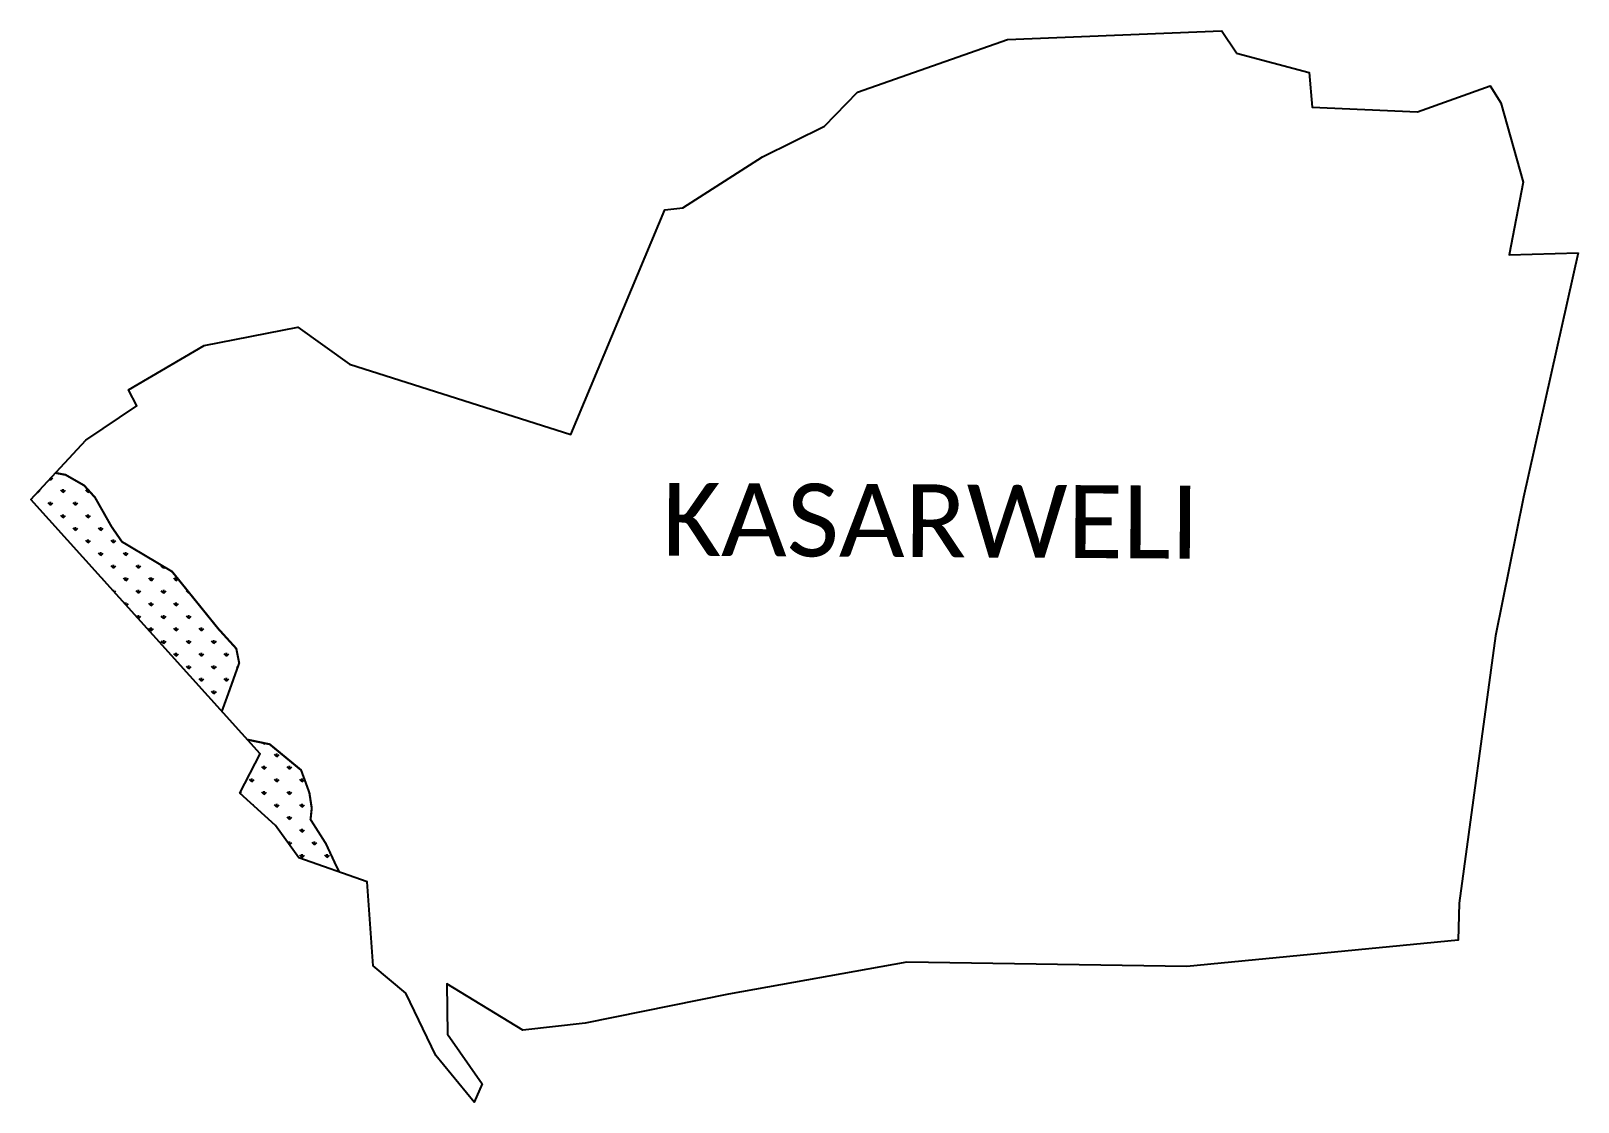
# Model space of a CAD drawing. Header units: metres. Extents: x 318268 to 320478, y 1884966 to 1886495.
import ezdxf

# ---------------------------------------------------------------- set-up
doc = ezdxf.new("R2010")
doc.units = ezdxf.units.M
for name, color, linetype in [('MANGROOVES', 112, 'Continuous'), ('village', 3, 'Continuous'), ('VILLAGE NAME', 250, 'Continuous')]:
    doc.layers.add(name, color=color, linetype=linetype)
doc.styles.get("Standard").update_dxf_attribs({"font": 'simplex.shx'})

msp = doc.modelspace()

# ---------------------------------------------------------------- hatches: boundary and pattern name
at = {"layer": 'MANGROOVES'}
h = msp.add_hatch(dxfattribs=at)
h.set_pattern_fill('GRASS', color=256)
h.paths.add_polyline_path([(318469.9, 1885723.1), (318398.3, 1885765.7), (318383.4, 1885787.3), (318359.8, 1885829), (318344.2, 1885846.2), (318317.7, 1885861.3), (318303.4, 1885864), (318268.3, 1885825.9), (318540.9, 1885523.5), (318550.3, 1885549.3), (318565.7, 1885592.5), (318561.5, 1885613.2), (318535.8, 1885641.5)])
h.paths.add_polyline_path([(318654.1, 1885439.6), (318609.3, 1885476.5), (318577.1, 1885483.2), (318595.5, 1885462.8), (318566.4, 1885406.7), (318617.5, 1885360.6), (318650.7, 1885314.5), (318708.8, 1885294), (318703.3, 1885304.9), (318689.5, 1885334.6), (318667.6, 1885369), (318669.3, 1885385.3), (318665.9, 1885407.3)])

# ---------------------------------------------------------------- linework, layer by layer
at = {"color": 3, "flags": 128}
msp.add_lwpolyline([(319989.6, 1886463.6), (319968.2, 1886495.2)], dxfattribs=at)
at = {"layer": 'MANGROOVES', "const_width": 3.02, "flags": 128}
for points in [[(318303.4, 1885864), (318317.7, 1885861.3), (318344.2, 1885846.2), (318359.8, 1885829), (318383.4, 1885787.3), (318398.3, 1885765.7), (318469.9, 1885723.1), (318535.8, 1885641.5), (318561.5, 1885613.2), (318565.7, 1885592.5), (318550.3, 1885549.3), (318540.9, 1885523.5)], [(318577.1, 1885483.2), (318609.3, 1885476.5), (318654.1, 1885439.6), (318665.9, 1885407.3), (318669.3, 1885385.3), (318667.6, 1885369), (318689.5, 1885334.6), (318703.3, 1885304.9), (318708.8, 1885294)]]:
    msp.add_lwpolyline(points, dxfattribs=at)
at = {"layer": 'village', "color": 3}
for points in [[(320477.6, 1886178.1, 0), (320399.6, 1885829.2, 0), (320359.9, 1885631.5, 0), (320307.6, 1885249.4, 0), (320306.3, 1885196.6, 0), (319919, 1885158.9, 0), (319518.9, 1885165.1, 0), (319264.2, 1885119.4, 0), (319059.6, 1885078, 0), (318970.7, 1885068.3, 0), (318862, 1885134.3, 0), (318863.1, 1885062.3, 0), (318912.5, 1884991.5, 0), (318901, 1884965.5, 0), (318846.3, 1885032.1, 0), (318803.5, 1885121.2, 0), (318757.1, 1885159.9, 0), (318748.4, 1885280, 0), (318650.7, 1885314.5, 0), (318617.5, 1885360.6, 0), (318566.4, 1885406.7, 0), (318595.5, 1885462.8, 0), (318268.3, 1885825.9, 0), (318346.7, 1885911, 0), (318419.7, 1885959.7, 0), (318407.5, 1885982.9, 0), (318515.7, 1886046.1, 0), (318649.5, 1886072, 0), (318723.2, 1886019.2, 0), (319039.4, 1885918.8, 0), (319173.4, 1886239.7, 0), (319199.1, 1886242.6, 0), (319313.2, 1886315.3, 0), (319401.5, 1886359, 0), (319448.5, 1886408, 0), (319662.7, 1886482.9, 0), (319968.2, 1886495.2, 0)], [(319989.6, 1886463.6, 0), (320093.6, 1886435.8, 0), (320097.7, 1886386.4, 0), (320248.4, 1886379.8, 0), (320352.2, 1886417, 0), (320367.3, 1886392.5, 0), (320399.2, 1886279, 0), (320379, 1886175.5, 0), (320477.6, 1886178.1, 0), (320477.6, 1886178.1, 0)]]:
    msp.add_polyline3d(points, dxfattribs=at)

# ---------------------------------------------------------------- texts
at = {"layer": 'VILLAGE NAME', "insert": (319170, 1885849.9), "char_height": 104.042, "attachment_point": 1, "rotation": 359.6762}
msp.add_mtext_dynamic_manual_height_columns('{\\fCalibri|b0|i0|c0|p34;KASARWELI}', width=1067.044, gutter_width=520.2, heights=[0], dxfattribs=at)

doc.saveas('drawing.dxf')
